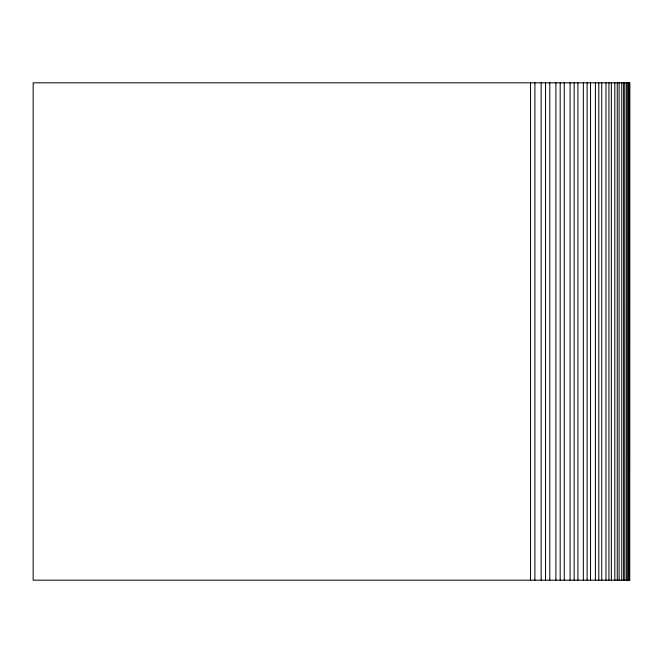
<?xml version="1.0" encoding="UTF-8"?>
<svg xmlns="http://www.w3.org/2000/svg" width="663" height="663" viewBox="0 0 663 663"><rect width="100%" height="100%" fill="white"/><g stroke="black" fill="none" stroke-linecap="round" stroke-linejoin="round"><path stroke-width="0.99" d="M629.85 82.825L33.15 82.825L33.15 580.175L629.85 580.175M629.775 82.825L629.668 580.175M629.585 82.825L629.585 580.175M629.262 82.825L629.262 580.175M628.433 82.825L628.433 580.175M627.844 82.825L627.844 580.175M626.61 82.825L626.61 580.175M624.853 82.825L624.853 580.175M623.618 82.825L623.618 580.175M621.761 82.825L621.761 580.175M619.118 82.825L619.118 580.175M617.261 82.825L617.261 580.175M614.833 82.825L614.833 580.175M611.361 82.825L611.361 580.175M608.932 82.825L608.932 580.175M605.974 82.825L605.974 580.175M601.755 82.825L601.755 580.175M598.805 82.825L598.805 580.175M595.399 82.825L595.399 580.175M590.534 82.825L590.534 580.175M587.12 82.825L587.12 580.175M583.341 82.825L583.341 580.175M577.929 82.825L577.929 580.175M574.15 82.825L574.15 580.175M570.072 82.825L570.072 580.175M564.254 82.825L564.254 580.175M560.177 82.825L560.177 580.175M555.909 82.825L555.909 580.175M549.801 82.825L549.801 580.175M545.533 82.825L545.533 580.175M541.157 82.825L541.157 580.175M534.908 82.825L534.908 580.175M530.541 82.825L530.541 580.175"/></g></svg>
